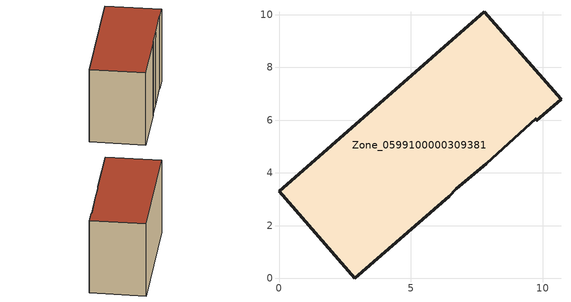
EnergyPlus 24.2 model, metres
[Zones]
Zone_0599100000309381
 floor ground (C_G): 6.47,3.12 2.88,0 0,3.3 7.79,10.11 10.7,6.79 9.77,5.98 9.76,6.07 7.87,4.35 6.72,3.39 z0
 wall outside (C_F): 7.79,10.11 0,3.3 2.88,0 6.47,3.12 6.72,3.39 7.87,4.35 9.76,6.07 9.77,5.98 10.7,6.79 7.79,10.11 z0:6.31
 roof outside (C_R): 2.88,0 6.47,3.12 6.72,3.39 7.87,4.35 9.76,6.07 9.77,5.98 10.7,6.79 7.79,10.11 0,3.3 z6.31
[BUILDING]
Pand.0599100000309381: North Axis=0; Terrain=City; Loads Convergence Tolerance Value=0.04; Temperature Convergence Tolerance Value=0.4; Solar Distribution=FullExterior; Maximum Number of Warmup Days=25; Minimum Number of Warmup Days=1
[Site:Location]
Rotterdam.The.Hague.AP_ZH_NLD Design_Conditions: Latitude=51.96; Longitude=4.45; Time Zone=1; Elevation=-4.5
[SITE:GROUNDTEMPERATURE:BUILDINGSURFACE]
18, 18, 18, 18, 18, 18, 18, 18, 18, 18, 18, 18
[MATERIAL] Thermal Absorptance=0.9; Solar Absorptance=0.7; Visible Absorptance=0.7
Name | Roughness | Thickness | Conductivity | Density | Specific Heat
G.TI.1946 | MediumSmooth | 0.15 | 1 | 540 | 1210
F.TI.1946 | Rough | 0.3 | 0.857143 | 1920 | 840
R.TI.1946 | MediumRough | 0.2 | 0.1 | 1500 | 1000
[CONSTRUCTION]
C_G: G.TI.1946
C_F: F.TI.1946
C_R: R.TI.1946
[ZONE]
Zone_0599100000309381: Type=1; Multiplier=1; Ceiling Height=Autocalculate; Volume=Autocalculate; Floor Area=autocalculate; Part of Total Floor Area=Yes
[ZONEINFILTRATION:DESIGNFLOWRATE]
Infil_Zone_0599100000309381: Zone or ZoneList or Space or SpaceList=Zone_0599100000309381; Schedule=AlwaysOn; Design Flow Rate Calculation Method=Flow/Area; Flow Rate per Floor Area=0.003; Constant Term Coefficient=1; Temperature Term Coefficient=0; Velocity Term Coefficient=0; Velocity Squared Term Coefficient=0
[HVACTEMPLATE:ZONE:IDEALLOADSAIRSYSTEM]
Zone_0599100000309381: Maximum Heating Supply Air Temperature=50; Minimum Cooling Supply Air Temperature=13; Maximum Heating Supply Air Humidity Ratio=0.0156; Minimum Cooling Supply Air Humidity Ratio=0.0077; Heating Limit=NoLimit; Cooling Limit=NoLimit; Dehumidification Control Type=ConstantSensibleHeatRatio; Cooling Sensible Heat Ratio=0.7; Dehumidification Setpoint=60; Humidification Control Type=None; Humidification Setpoint=30; Outdoor Air Method=None; Outdoor Air Flow Rate per Person=0.00944; Outdoor Air Flow Rate per Zone Floor Area=0; Outdoor Air Flow Rate per Zone=0; Demand Controlled Ventilation Type=None; Outdoor Air Economizer Type=NoEconomizer; Heat Recovery Type=None; Sensible Heat Recovery Effectiveness=0.7; Latent Heat Recovery Effectiveness=0.65
[ZONECONTROL:THERMOSTAT]
ThermostatControl_Zone_0599100000309381: Zone or ZoneList=Zone_0599100000309381; Control Type Schedule=DualSetpointControlType; Control 1=Thermostat_Zone_0599100000309381; Temperature Difference Between Cutout And Setpoint=0
[THERMOSTATSETPOINT:DUALSETPOINT]
Thermostat_Zone_0599100000309381: Heating Setpoint Temperature Schedule=HeatingSetpoint_Zone_0599100000309381; Cooling Setpoint Temperature Schedule=CoolingSetpoint_Zone_0599100000309381
[SCHEDULE:COMPACT]
HeatingSetpoint_Zone_0599100000309381: Through: 12/31, For: AllDays, Until: 24:00, 21
CoolingSetpoint_Zone_0599100000309381: Through: 12/31, For: AllDays, Until: 24:00, 24
DualSetpointControlType: Through: 12/31, For: AllDays, Until: 24:00, 4
AlwaysOn: Through: 12/31, For: AllDays, Until: 24:00, 1
